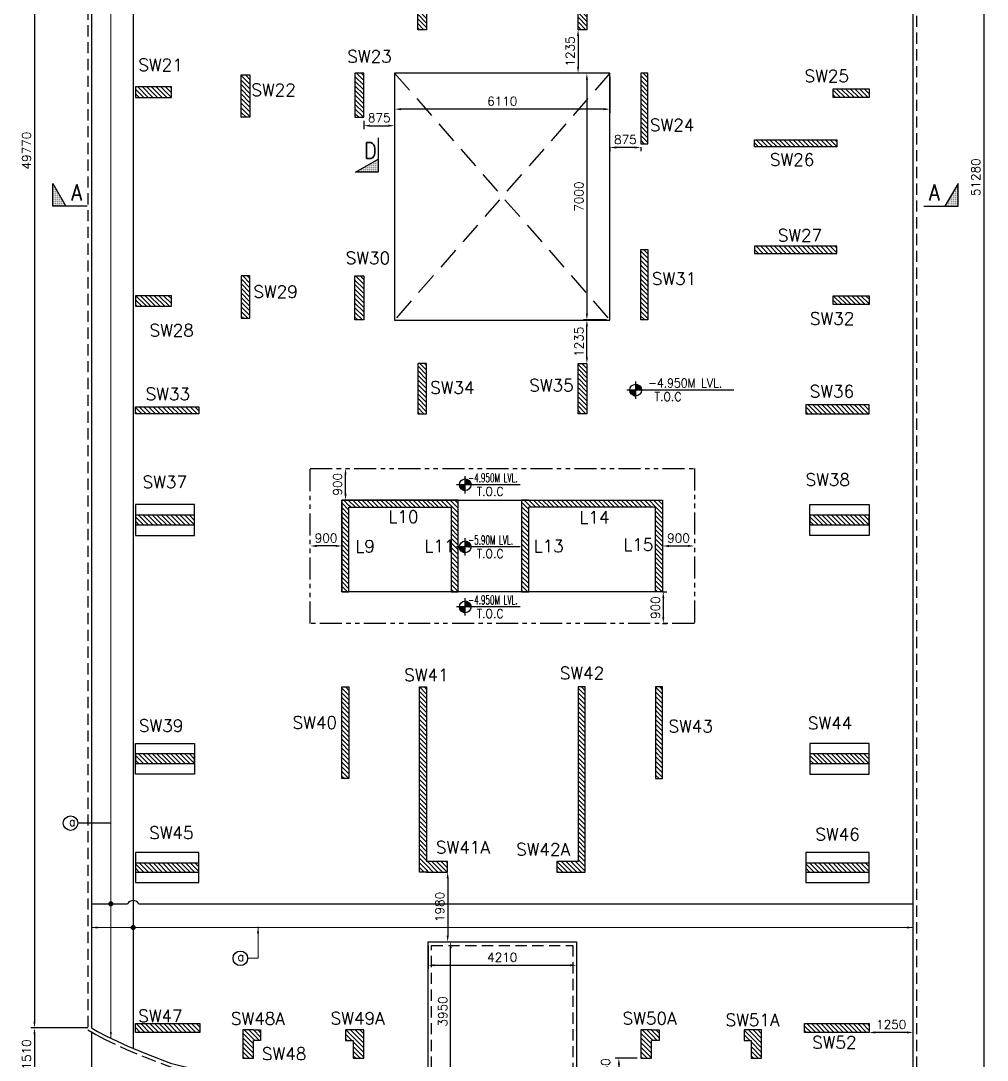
# Model space of a CAD drawing. Extents: x 493682 to 1244665, y -124941 to -2846.
# Drawn here: x 532497 to 559919, y -56315 to -26829 of the extents above; entities that cross this region are included whole.
import ezdxf
from ezdxf.lldxf.tags import DXFTag

# ---------------------------------------------------------------- set-up
doc = ezdxf.new("R2010")
doc.units = 0
doc.header["$MEASUREMENT"] = 0
doc.header["$PDMODE"] = 34
doc.header["$PDSIZE"] = 50
doc.linetypes.add('HIDDEN', pattern=[9.525, 6.35, -3.175])
doc.linetypes.add('PHANTOM4', pattern=[0.625, 0.3125, -0.0625, 0.0625, -0.0625, 0.0625, -0.0625])
for name, color, linetype in [('001 X DIR.', 130, 'Continuous'), ('001 Y.DIR', 92, 'Continuous'), ('003 5.875M', 123, 'Continuous'), ('02BEAM TEXT', 3, 'Continuous'), ('04 FOOTING', 2, 'Continuous'), ('04 NORMAL TEXT', 2, 'Continuous'), ('16 SECT-MKD', 1, 'Continuous'), ('16 SECT-NO', 1, 'Continuous'), ('18 COL. TEXT', 1, 'Continuous'), ('19 COLUMN', 1, 'Continuous'), ('21GRID CIRCLE', 5, 'Continuous'), ('22222', 63, 'Continuous'), ('25 hatch', 8, 'Continuous'), ('26 HT (PCC)', 8, 'Continuous'), ('RENF', 2, 'Continuous')]:
    doc.layers.add(name, color=color, linetype=linetype)
doc.styles.add('ROMAND', font='simplex.shx', dxfattribs={"width": 0.85})
doc.styles.add('ROMANS', font='simplex.shx')
tags = doc.linetypes.add('HIDDEN2', pattern=[0.1875, 0.125, -0.0625]).pattern_tags.tags
tags[6:7] = [DXFTag(74, 4), DXFTag(75, 0), DXFTag(340, '0'), DXFTag(46, 1.0), DXFTag(50, 0.0), DXFTag(44, 0.0), DXFTag(45, 0.0)]
tags[4:5] = [DXFTag(74, 4), DXFTag(75, 0), DXFTag(340, '0'), DXFTag(46, 1.0), DXFTag(50, 0.0), DXFTag(44, 0.0), DXFTag(45, 0.0)]
doc.dimstyles.new('SDU-II', dxfattribs={"dimscale": 100, "dimtxt": 2.5, "dimasz": 1.8, "dimexe": 1, "dimexo": 1, "dimgap": 1, "dimtad": 1, "dimdec": 0, "dimzin": 0, "dimdsep": 46, "dimtxsty": 'ROMANS', "dimcen": 0.09, "dimclrd": 5, "dimclre": 5, "dimclrt": 4, "dimadec": 0, "dimazin": 0, "dimtfac": 1, "dimtdec": 0, "dimtmove": 1, "dimatfit": 3, "dimfxl": 1, "dimtolj": 1, "dimtzin": 0, "dimlwd": 9, "dimlwe": 0, "dimarcsym": 1})
doc.dimstyles.get("Standard").update_dxf_attribs({"dimscale": 100, "dimtxt": 2.5, "dimasz": 1.8, "dimexe": 1, "dimexo": 1, "dimgap": 1, "dimtad": 1, "dimdec": 0, "dimzin": 0, "dimdsep": 46, "dimtxsty": 'ROMANS', "dimcen": 0, "dimclrd": 5, "dimclre": 5, "dimclrt": 4, "dimadec": 0, "dimazin": 0, "dimtfac": 1, "dimtdec": 4, "dimtofl": 0, "dimtmove": 2, "dimatfit": 3, "dimfxl": 1, "dimtolj": 1, "dimtzin": 0, "dimlwe": -1, "dimarcsym": 0})
pattern_1 = [(90, (614708.868, -64627.437), (-19.2, 4e-15), [0, -19.2])]
pattern_2 = [(90, (477791.69, -64627.437), (19.2, 4e-15), [0, -19.2])]
pattern_3 = [(180, (575174.688, 50175.928), (-5e-15, -19.2), [0, -19.2])]
pattern_4 = [(315, (-18882.915, -74416.34), (65.63609, 65.63609), [])]
pattern_5 = [(315, (-18932.915, -74416.34), (65.63609, 65.63609), [])]

# ---------------------------------------------------------------- blocks, each defined once
blk = doc.blocks.new('*D0')
at = {"color": 5, "linetype": 'Continuous', "transparency": 16777216}
for p, q in [((557920, -5627), (559919, -5627)), ((557920, -56907), (559919, -56907))]:
    blk.add_line(p, q, dxfattribs=at)
at = {"color": 5, "linetype": 'Continuous', "lineweight": -2, "transparency": 16777216}
blk.add_line((559819, -5807), (559819, -56727), dxfattribs=at)
at = {"color": 5, "transparency": 16777216}
for points in [[(559849, -5807), (559789, -5807), (559819, -5627)], [(559789, -56727), (559849, -56727), (559819, -56907)]]:
    blk.add_solid(points, dxfattribs=at)
at = {"layer": 'DEFPOINTS', "color": 0, "transparency": 16777216}
for p in [(557820, -5627), (557820, -56907), (559819, -56907)]:
    blk.add_point(p, dxfattribs=at)
at = {"color": 4, "transparency": 16777216, "insert": (559594, -31267), "char_height": 250, "attachment_point": 5, "rotation": 90, "style": 'ROMANS'}
blk.add_mtext('\\A1;51280', dxfattribs=at)
blk = doc.blocks.new('*D5')
at = {"color": 5, "linetype": 'Continuous', "transparency": 16777216}
for p, q in [((534400, -5627), (532786, -5627)), ((534400, -55397), (532786, -55397))]:
    blk.add_line(p, q, dxfattribs=at)
at = {"color": 5, "linetype": 'Continuous', "lineweight": -2, "transparency": 16777216}
blk.add_line((532886, -5807), (532886, -55217), dxfattribs=at)
at = {"color": 5, "transparency": 16777216}
for points in [[(532916, -5807), (532856, -5807), (532886, -5627)], [(532856, -55217), (532916, -55217), (532886, -55397)]]:
    blk.add_solid(points, dxfattribs=at)
at = {"layer": 'DEFPOINTS', "color": 0, "transparency": 16777216}
for p in [(534500, -5627), (532886, -55397), (534500, -55397)]:
    blk.add_point(p, dxfattribs=at)
at = {"color": 4, "transparency": 16777216, "insert": (532661, -30512), "char_height": 250, "attachment_point": 5, "rotation": 90, "style": 'ROMANS'}
blk.add_mtext('\\A1;49770', dxfattribs=at)
blk = doc.blocks.new('zw$DB44')
at = {"layer": '25 hatch', "linetype": 'Continuous', "ltscale": 5}
h = blk.add_hatch(dxfattribs=at)
h.set_pattern_fill('ANSI31', color=256, scale=29.235733, angle=270, style=0)
h.set_pattern_definition(pattern_4)
h.paths.add_polyline_path([(5060, -19705), (4810, -19705), (4810, -18280), (5060, -18280)])
h = blk.add_hatch(dxfattribs=at)
h.set_pattern_fill('ANSI31', color=256, scale=29.235733, angle=270, style=0)
h.set_pattern_definition(pattern_4)
h.paths.add_polyline_path([(9360, -18280), (9610, -18280), (9610, -19705), (9360, -19705)])
h = blk.add_hatch(dxfattribs=at)
h.set_pattern_fill('ANSI31', color=256, scale=29.235733, angle=270, style=0)
h.set_pattern_definition(pattern_5)
h.paths.add_polyline_path([(-200, -20990), (50, -20990), (50, -22190), (-200, -22190)])
h = blk.add_hatch(dxfattribs=at)
h.set_pattern_fill('ANSI31', color=256, scale=29.235733, angle=270, style=0)
h.set_pattern_definition([(315, (-18882.915, -74416.34), (65.63609, 65.63609), [])])
h.paths.add_polyline_path([(3030, -22190), (3280, -22190), (3280, -20940), (3030, -20940)])
h = blk.add_hatch(dxfattribs=at)
h.set_pattern_fill('ANSI31', color=256, scale=29.235733, angle=270, style=0)
h.set_pattern_definition(pattern_4)
h.paths.add_polyline_path([(11340, -20940), (11140, -20940), (11140, -22940), (11340, -22940)])
h = blk.add_hatch(dxfattribs=at)
h.set_pattern_fill('ANSI31', color=256, scale=29.235733, angle=270, style=0)
h.set_pattern_definition([(315, (-18882.915, -74316.34), (65.63609, 65.63609), [])])
h.paths.add_polyline_path([(-3200, -21630), (-2180, -21630), (-2180, -21330), (-3200, -21330)])
h = blk.add_hatch(dxfattribs=at)
h.set_pattern_fill('ANSI31', color=256, scale=29.235733, angle=270, style=0)
h.set_pattern_definition([(315, (-18882.915, -74366.34), (65.63609, 65.63609), [])])
h.paths.add_polyline_path([(17620, -21630), (16600, -21630), (16600, -21380), (17620, -21380)])
h = blk.add_hatch(dxfattribs=at)
h.set_pattern_fill('ANSI31', color=256, scale=29.235733, angle=270, style=0)
h.set_pattern_definition(pattern_4)
h.paths.add_polyline_path([(16700, -23030), (14370, -23030), (14370, -22830), (16700, -22830)])
h = blk.add_hatch(dxfattribs=at)
h.set_pattern_fill('ANSI31', color=256, scale=29.235733, angle=270, style=0)
h.set_pattern_definition(pattern_4)
h.paths.add_polyline_path([(11340, -27940), (11140, -27940), (11140, -25940), (11340, -25940)])
h = blk.add_hatch(dxfattribs=at)
h.set_pattern_fill('ANSI31', color=256, scale=29.235733, angle=270, style=0)
h.set_pattern_definition(pattern_4)
h.paths.add_polyline_path([(16700, -25850), (14370, -25850), (14370, -26050), (16700, -26050)])
h = blk.add_hatch(dxfattribs=at)
h.set_pattern_fill('ANSI31', color=256, scale=29.235733, angle=270, style=0)
h.set_pattern_definition(pattern_5)
h.paths.add_polyline_path([(-200, -27890), (50, -27890), (50, -26690), (-200, -26690)])
h = blk.add_hatch(dxfattribs=at)
h.set_pattern_fill('ANSI31', color=256, scale=29.235733, angle=270, style=0)
h.set_pattern_definition([(315, (-18882.915, -74416.34), (65.6361, 65.6361), [])])
h.paths.add_polyline_path([(3030, -26690), (3280, -26690), (3280, -27940), (3030, -27940)])
h = blk.add_hatch(dxfattribs=at)
h.set_pattern_fill('ANSI31', color=256, scale=29.235733, angle=270, style=0)
h.set_pattern_definition([(315, (-18882.915, -74516.34), (65.6361, 65.6361), [])])
h.paths.add_polyline_path([(-3200, -27550), (-2180, -27550), (-2180, -27250), (-3200, -27250)])
h = blk.add_hatch(dxfattribs=at)
h.set_pattern_fill('ANSI31', color=256, scale=29.235733, angle=270, style=0)
h.set_pattern_definition(pattern_4)
h.paths.add_polyline_path([(17620, -27500), (16600, -27500), (16600, -27250), (17620, -27250)])
h = blk.add_hatch(dxfattribs=at)
h.set_pattern_fill('ANSI31', color=256, scale=29.235733, angle=270, style=0)
h.set_pattern_definition(pattern_4)
h.paths.add_polyline_path([(5060, -29175), (4810, -29175), (4810, -30600), (5060, -30600)])
h = blk.add_hatch(dxfattribs=at)
h.set_pattern_fill('ANSI31', color=256, scale=29.235733, angle=270, style=0)
h.set_pattern_definition(pattern_4)
h.paths.add_polyline_path([(9360, -29175), (9610, -29175), (9610, -30600), (9360, -30600)])
h = blk.add_hatch(dxfattribs=at)
h.set_pattern_fill('ANSI31', color=256, scale=29.235733, angle=270, style=0)
h.set_pattern_definition(pattern_4)
h.paths.add_polyline_path([(17620, -30350), (15820, -30350), (15820, -30600), (17620, -30600)])
h = blk.add_hatch(dxfattribs=at)
h.set_pattern_fill('ANSI31', color=256, scale=29.235733, angle=270, style=0)
h.set_pattern_definition(pattern_4)
h.paths.add_polyline_path([(-3200, -30400), (-1400, -30400), (-1400, -30600), (-3200, -30600)])
h = blk.add_hatch(dxfattribs=at)
h.set_pattern_fill('ANSI31', color=256, scale=29.235733, angle=270, style=0)
h.set_pattern_definition(pattern_4)
h.paths.add_polyline_path([(2860, -33050), (2660, -33050), (2660, -35650), (2860, -35650)])
h = blk.add_hatch(dxfattribs=at)
h.set_pattern_fill('ANSI31', color=256, scale=29.235733, angle=270, style=0)
h.set_pattern_definition(pattern_4)
h.paths.add_polyline_path([(5760, -33050), (2860, -33050), (2860, -33250), (5760, -33250)])
h = blk.add_hatch(dxfattribs=at)
h.set_pattern_fill('ANSI31', color=256, scale=29.235733, angle=270, style=0)
h.set_pattern_definition(pattern_4)
h.paths.add_polyline_path([(5760, -35650), (5960, -35650), (5960, -33050), (5760, -33050)])
h = blk.add_hatch(dxfattribs=at)
h.set_pattern_fill('ANSI31', color=256, scale=29.235733, angle=270, style=0)
h.set_pattern_definition(pattern_4)
h.paths.add_polyline_path([(7760, -35650), (7960, -35650), (7960, -33050), (7760, -33050)])
h = blk.add_hatch(dxfattribs=at)
h.set_pattern_fill('ANSI31', color=256, scale=29.235733, angle=270, style=0)
h.set_pattern_definition(pattern_4)
h.paths.add_polyline_path([(7960, -33050), (11560, -33050), (11560, -33250), (7960, -33250)])
h = blk.add_hatch(dxfattribs=at)
h.set_pattern_fill('ANSI31', color=256, scale=29.235733, angle=270, style=0)
h.set_pattern_definition(pattern_4)
h.paths.add_polyline_path([(11560, -33050), (11760, -33050), (11760, -35650), (11560, -35650)])
h = blk.add_hatch(dxfattribs=at)
h.set_pattern_fill('ANSI31', color=256, scale=29.235733, angle=270, style=0)
h.set_pattern_definition([(315, (-18882.915, -99961.34), (65.63609, 65.63609), [])])
h.paths.add_polyline_path([(-1520, -33750), (-1520, -33475), (-3200, -33475), (-3200, -33750)])
h = blk.add_hatch(dxfattribs=at)
h.set_pattern_fill('ANSI31', color=256, scale=29.235733, angle=270, style=0)
h.set_pattern_definition([(315, (257.085, -99961.34), (65.63609, 65.63609), [])])
h.paths.add_polyline_path([(17620, -33750), (17620, -33475), (15940, -33475), (15940, -33750)])
h = blk.add_hatch(dxfattribs=at)
h.set_pattern_fill('ANSI31', color=256, scale=29.235733, angle=270, style=0)
h.set_pattern_definition(pattern_4)
h.paths.add_polyline_path([(2860, -40950), (2660, -40950), (2660, -38350), (2860, -38350)])
h = blk.add_hatch(dxfattribs=at)
h.set_pattern_fill('ANSI31', color=256, scale=29.235733, angle=270, style=0)
h.set_pattern_definition(pattern_4)
h.paths.add_polyline_path([(4860, -38350), (5060, -38350), (5060, -43600), (4860, -43600)])
h = blk.add_hatch(dxfattribs=at)
h.set_pattern_fill('ANSI31', color=256, scale=29.235733, angle=270, style=0)
h.set_pattern_definition(pattern_4)
h.paths.add_polyline_path([(9360, -43600), (9560, -43600), (9560, -38350), (9360, -38350)])
h = blk.add_hatch(dxfattribs=at)
h.set_pattern_fill('ANSI31', color=256, scale=29.235733, angle=270, style=0)
h.set_pattern_definition(pattern_4)
h.paths.add_polyline_path([(11560, -40950), (11760, -40950), (11760, -38350), (11560, -38350)])
h = blk.add_hatch(dxfattribs=at)
h.set_pattern_fill('ANSI31', color=256, scale=29.235733, angle=270, style=0)
h.set_pattern_definition([(315, (-18882.915, -106736.34), (65.63609, 65.63609), [])])
h.paths.add_polyline_path([(-1520, -40525), (-1520, -40250), (-3200, -40250), (-3200, -40525)])
h = blk.add_hatch(dxfattribs=at)
h.set_pattern_fill('ANSI31', color=256, scale=29.235733, angle=270, style=0)
h.set_pattern_definition([(315, (257.085, -106736.34), (65.63609, 65.63609), [])])
h.paths.add_polyline_path([(17620, -40525), (17620, -40250), (15940, -40250), (15940, -40525)])
h = blk.add_hatch(dxfattribs=at)
h.set_pattern_fill('ANSI31', color=256, scale=29.235733, angle=270, style=0)
h.set_pattern_definition(pattern_4)
h.paths.add_polyline_path([(5060, -43600), (5660, -43600), (5660, -43300), (5060, -43300)])
h = blk.add_hatch(dxfattribs=at)
h.set_pattern_fill('ANSI31', color=256, scale=29.235733, angle=270, style=0)
h.set_pattern_definition(pattern_4)
h.paths.add_polyline_path([(8760, -43600), (9360, -43600), (9360, -43300), (8760, -43300)])
h = blk.add_hatch(dxfattribs=at)
h.set_pattern_fill('ANSI31', color=256, scale=29.235733, angle=270, style=0)
h.set_pattern_definition([(315, (-18882.915, -112036.34), (65.63609, 65.63609), [])])
h.paths.add_polyline_path([(-3200, -43600), (-3200, -43350), (-1400, -43350), (-1400, -43600)])
h = blk.add_hatch(dxfattribs=at)
h.set_pattern_fill('ANSI31', color=256, scale=29.235733, angle=270, style=0)
h.set_pattern_definition([(315, (137.085, -112036.34), (65.63609, 65.63609), [])])
h.paths.add_polyline_path([(15820, -43600), (15820, -43350), (17620, -43350), (17620, -43600)])
h = blk.add_hatch(dxfattribs=at)
h.set_pattern_fill('ANSI31', color=256, scale=29.235733, angle=270, style=0)
h.set_pattern_definition(pattern_4)
h.paths.add_polyline_path([(-3200, -47899), (-1370, -47899), (-1370, -48150), (-3200, -48150)])
h = blk.add_hatch(dxfattribs=at)
h.set_pattern_fill('ANSI31', color=256, scale=29.235733, angle=270, style=0)
h.set_pattern_definition(pattern_4)
h.paths.add_polyline_path([(15790, -47899), (17620, -47899), (17620, -48150), (15790, -48150)])
h = blk.add_hatch(dxfattribs=at)
h.set_pattern_fill('ANSI31', color=256, scale=29.235733, angle=270, style=0)
h.set_pattern_definition(pattern_4)
h.paths.add_polyline_path([(-150, -48880), (150, -48880), (150, -48080), (-150, -48080)])
h = blk.add_hatch(dxfattribs=at)
h.set_pattern_fill('ANSI31', color=256, scale=29.235733, angle=270, style=0)
h.set_pattern_definition(pattern_4)
h.paths.add_polyline_path([(150, -48080), (350, -48080), (350, -48380), (150, -48380)])
h = blk.add_hatch(dxfattribs=at)
h.set_pattern_fill('ANSI31', color=256, scale=29.235733, angle=270, style=0)
h.set_pattern_definition(pattern_4)
h.paths.add_polyline_path([(2760, -48380), (2980, -48380), (2980, -48080), (2760, -48080)])
h = blk.add_hatch(dxfattribs=at)
h.set_pattern_fill('ANSI31', color=256, scale=29.235733, angle=270, style=0)
h.set_pattern_definition(pattern_4)
h.paths.add_polyline_path([(2980, -48880), (3280, -48880), (3280, -48080), (2980, -48080)])
h = blk.add_hatch(dxfattribs=at)
h.set_pattern_fill('ANSI31', color=256, scale=29.235733, angle=270, style=0)
h.set_pattern_definition(pattern_4)
h.paths.add_polyline_path([(11140, -48880), (11440, -48880), (11440, -48080), (11140, -48080)])
h = blk.add_hatch(dxfattribs=at)
h.set_pattern_fill('ANSI31', color=256, scale=29.235733, angle=270, style=0)
h.set_pattern_definition(pattern_4)
h.paths.add_polyline_path([(11440, -48080), (11660, -48080), (11660, -48380), (11440, -48380)])
h = blk.add_hatch(dxfattribs=at)
h.set_pattern_fill('ANSI31', color=256, scale=29.235733, angle=270, style=0)
h.set_pattern_definition(pattern_4)
h.paths.add_polyline_path([(14270, -48080), (14070, -48080), (14070, -48380), (14270, -48380)])
h = blk.add_hatch(dxfattribs=at)
h.set_pattern_fill('ANSI31', color=256, scale=29.235733, angle=270, style=0)
h.set_pattern_definition(pattern_4)
h.paths.add_polyline_path([(14270, -48880), (14570, -48880), (14570, -48080), (14270, -48080)])
at = {"layer": '19 COLUMN'}
for points in [[(5060, -19705), (4810, -19705), (4810, -18280), (5060, -18280)], [(9360, -18280), (9610, -18280), (9610, -19705), (9360, -19705)], [(-200, -20990), (50, -20990), (50, -22190), (-200, -22190)], [(3030, -22190), (3280, -22190), (3280, -20940), (3030, -20940)], [(11340, -20940), (11140, -20940), (11140, -22940), (11340, -22940)], [(-3200, -21630), (-2180, -21630), (-2180, -21330), (-3200, -21330)], [(17620, -21630), (16600, -21630), (16600, -21380), (17620, -21380)], [(16700, -23030), (14370, -23030), (14370, -22830), (16700, -22830)], [(11340, -27940), (11140, -27940), (11140, -25940), (11340, -25940)], [(16700, -25850), (14370, -25850), (14370, -26050), (16700, -26050)], [(-200, -27890), (50, -27890), (50, -26690), (-200, -26690)], [(3030, -26690), (3280, -26690), (3280, -27940), (3030, -27940)], [(-3200, -27550), (-2180, -27550), (-2180, -27250), (-3200, -27250)], [(17620, -27500), (16600, -27500), (16600, -27250), (17620, -27250)], [(5060, -29175), (4810, -29175), (4810, -30600), (5060, -30600)], [(9360, -29175), (9610, -29175), (9610, -30600), (9360, -30600)], [(17620, -30350), (15820, -30350), (15820, -30600), (17620, -30600)], [(-3200, -30400), (-1400, -30400), (-1400, -30600), (-3200, -30600)], [(-1520, -33175), (-3200, -33175), (-3200, -34050), (-1520, -34050)], [(15940, -33175), (17620, -33175), (17620, -34050), (15940, -34050)], [(-1520, -33750), (-1520, -33475), (-3200, -33475), (-3200, -33750)], [(17620, -33750), (17620, -33475), (15940, -33475), (15940, -33750)], [(2860, -40950), (2660, -40950), (2660, -38350), (2860, -38350)], [(11560, -40950), (11760, -40950), (11760, -38350), (11560, -38350)], [(-3200, -39950), (-1520, -39950), (-1520, -40825), (-3200, -40825)], [(17620, -39950), (15940, -39950), (15940, -40825), (17620, -40825)], [(-1520, -40525), (-1520, -40250), (-3200, -40250), (-3200, -40525)], [(17620, -40525), (17620, -40250), (15940, -40250), (15940, -40525)], [(-3200, -43900), (-1400, -43900), (-1400, -43050), (-3200, -43050)], [(15820, -43900), (17620, -43900), (17620, -43050), (15820, -43050)], [(-1400, -43600), (-1400, -43350), (-3200, -43350), (-3200, -43600)], [(17620, -43600), (17620, -43350), (15820, -43350), (15820, -43600)], [(-3200, -47899), (-1370, -47899), (-1370, -48150), (-3200, -48150)], [(15790, -47899), (17620, -47899), (17620, -48150), (15790, -48150)]]:
    blk.add_lwpolyline(points, close=True, dxfattribs=at)
for points in [[(2860, -33050), (2860, -33050), (2660, -33050), (2660, -35650), (2860, -35650), (2860, -33250)], [(5760, -33050), (2860, -33050), (2860, -33050)], [(2860, -33250), (5760, -33250)], [(5760, -33250), (5760, -35650), (5960, -35650), (5960, -33050), (5760, -33050)], [(7960, -33050), (7760, -33050), (7760, -35650), (7960, -35650), (7960, -33250)], [(7960, -33050), (11560, -33050)], [(11560, -33250), (7960, -33250)], [(11560, -33050), (11760, -33050), (11760, -35650), (11560, -35650), (11560, -33250)], [(5060, -43600), (4860, -43600), (4860, -38350), (5060, -38350), (5060, -43300)], [(9360, -43600), (9560, -43600), (9560, -38350), (9360, -38350), (9360, -43300)], [(5060, -43600), (5660, -43600), (5660, -43300), (5060, -43300)], [(9360, -43300), (8760, -43300), (8760, -43600), (9360, -43600)], [(150, -48080), (-150, -48080), (-150, -48880), (150, -48880), (150, -48380)], [(150, -48080), (350, -48080), (350, -48380), (150, -48380)], [(2980, -48080), (2760, -48080), (2760, -48380), (2980, -48380)], [(2980, -48380), (2980, -48880), (3280, -48880), (3280, -48080), (2980, -48080)], [(11440, -48080), (11140, -48080), (11140, -48880), (11440, -48880), (11440, -48380)], [(11440, -48080), (11660, -48080), (11660, -48380), (11440, -48380)], [(14270, -48080), (14070, -48080), (14070, -48380), (14270, -48380)], [(14270, -48380), (14270, -48880), (14570, -48880), (14570, -48080), (14270, -48080)]]:
    blk.add_lwpolyline(points, dxfattribs=at)
blk = doc.blocks.new('*D17')
at = {"color": 5, "linetype": 'Continuous', "transparency": 16777216}
for p, q in [((541709, -39527), (541811, -39527)), ((541709, -40427), (541811, -40427))]:
    blk.add_line(p, q, dxfattribs=at)
at = {"color": 5, "linetype": 'Continuous', "lineweight": -2, "transparency": 16777216}
blk.add_line((541711, -40247), (541711, -39707), dxfattribs=at)
at = {"color": 5, "transparency": 16777216}
for points in [[(541741, -39707), (541681, -39707), (541711, -39527)], [(541681, -40247), (541741, -40247), (541711, -40427)]]:
    blk.add_solid(points, dxfattribs=at)
at = {"layer": 'DEFPOINTS', "color": 0, "transparency": 16777216}
for p in [(541609, -39527), (541711, -39527), (541609, -40427)]:
    blk.add_point(p, dxfattribs=at)
at = {"color": 4, "transparency": 16777216, "insert": (541486, -39977), "char_height": 250, "attachment_point": 5, "rotation": 90, "style": 'ROMANS'}
blk.add_mtext('\\A1;900', dxfattribs=at)
blk = doc.blocks.new('*D18')
at = {"color": 5, "linetype": 'Continuous', "transparency": 16777216}
for p, q in [((540709, -41827), (540709, -41827)), ((541609, -41827), (541609, -41827))]:
    blk.add_line(p, q, dxfattribs=at)
at = {"color": 5, "linetype": 'Continuous', "lineweight": -2, "transparency": 16777216}
blk.add_line((541429, -41727), (540889, -41727), dxfattribs=at)
at = {"color": 5, "transparency": 16777216}
for points in [[(540889, -41697), (540889, -41757), (540709, -41727)], [(541429, -41757), (541429, -41697), (541609, -41727)]]:
    blk.add_solid(points, dxfattribs=at)
at = {"layer": 'DEFPOINTS', "color": 0, "transparency": 16777216}
for p in [(540709, -41727), (540709, -41727), (541609, -41727)]:
    blk.add_point(p, dxfattribs=at)
at = {"color": 4, "transparency": 16777216, "insert": (541159, -41502), "char_height": 250, "attachment_point": 5, "style": 'ROMANS'}
blk.add_mtext('\\A1;900', dxfattribs=at)
blk = doc.blocks.new('*D19')
at = {"color": 5, "linetype": 'Continuous', "transparency": 16777216}
for p, q in [((550709, -41627), (550709, -41627)), ((551609, -41627), (551609, -41627))]:
    blk.add_line(p, q, dxfattribs=at)
at = {"color": 5, "linetype": 'Continuous', "lineweight": -2, "transparency": 16777216}
blk.add_line((550889, -41727), (551429, -41727), dxfattribs=at)
at = {"color": 5, "transparency": 16777216}
for points in [[(550889, -41697), (550889, -41757), (550709, -41727)], [(551429, -41757), (551429, -41697), (551609, -41727)]]:
    blk.add_solid(points, dxfattribs=at)
at = {"layer": 'DEFPOINTS', "color": 0, "transparency": 16777216}
for p in [(550709, -41727), (551609, -41727), (551609, -41727)]:
    blk.add_point(p, dxfattribs=at)
at = {"color": 4, "transparency": 16777216, "insert": (551159, -41502), "char_height": 250, "attachment_point": 5, "rotation": 0.0008, "style": 'ROMANS'}
blk.add_mtext('\\A1;900', dxfattribs=at)
blk = doc.blocks.new('*D20')
at = {"color": 5, "linetype": 'Continuous', "transparency": 16777216}
for p, q in [((550709, -43027), (550829, -43027)), ((550709, -43927), (550829, -43927))]:
    blk.add_line(p, q, dxfattribs=at)
at = {"color": 5, "linetype": 'Continuous', "lineweight": -2, "transparency": 16777216}
blk.add_line((550729, -43207), (550729, -43747), dxfattribs=at)
at = {"color": 5, "transparency": 16777216}
for points in [[(550759, -43207), (550699, -43207), (550729, -43027)], [(550699, -43747), (550759, -43747), (550729, -43927)]]:
    blk.add_solid(points, dxfattribs=at)
at = {"layer": 'DEFPOINTS', "color": 0, "transparency": 16777216}
for p in [(550609, -43027), (550609, -43927), (550729, -43927)]:
    blk.add_point(p, dxfattribs=at)
at = {"color": 4, "transparency": 16777216, "insert": (550504, -43477), "char_height": 250, "attachment_point": 5, "rotation": 90, "style": 'ROMANS'}
blk.add_mtext('\\A1;900', dxfattribs=at)
blk = doc.blocks.new('*D281')
at = {"color": 5, "transparency": 16777216}
for p, q in [((543105, -28417), (543105, -29436)), ((549214, -28417), (549214, -29436))]:
    blk.add_line(p, q, dxfattribs=at)
at = {"color": 5, "lineweight": -2, "transparency": 16777216}
blk.add_line((549034, -29336), (543285, -29336), dxfattribs=at)
at = {"color": 5, "transparency": 16777216}
for points in [[(543285, -29306), (543285, -29366), (543105, -29336)], [(549034, -29366), (549034, -29306), (549214, -29336)]]:
    blk.add_solid(points, dxfattribs=at)
at = {"layer": 'DEFPOINTS', "color": 0, "transparency": 16777216}
for p in [(543105, -28317), (549214, -28317), (543105, -29336)]:
    blk.add_point(p, dxfattribs=at)
at = {"color": 4, "transparency": 16777216, "insert": (546159, -29111), "char_height": 250, "attachment_point": 5, "style": 'ROMANS'}
blk.add_mtext('\\A1;6110', dxfattribs=at)
blk = doc.blocks.new('*D282')
at = {"color": 5, "transparency": 16777216}
for p, q in [((549114, -28317), (548460, -28317)), ((549114, -35317), (548460, -35317))]:
    blk.add_line(p, q, dxfattribs=at)
at = {"color": 5, "lineweight": -2, "transparency": 16777216}
blk.add_line((548560, -28497), (548560, -35137), dxfattribs=at)
at = {"color": 5, "transparency": 16777216}
for points in [[(548590, -28497), (548530, -28497), (548560, -28317)], [(548530, -35137), (548590, -35137), (548560, -35317)]]:
    blk.add_solid(points, dxfattribs=at)
at = {"layer": 'DEFPOINTS', "color": 0, "transparency": 16777216}
for p in [(549214, -28317), (548560, -35317), (549214, -35317)]:
    blk.add_point(p, dxfattribs=at)
at = {"color": 4, "transparency": 16777216, "insert": (548335, -31817), "char_height": 250, "attachment_point": 5, "rotation": 90, "style": 'ROMANS'}
blk.add_mtext('\\A1;7000', dxfattribs=at)
blk = doc.blocks.new('*D283')
at = {"color": 5, "transparency": 16777216}
for p, q in [((549214, -30417), (549214, -30523)), ((550089, -30417), (550089, -30523))]:
    blk.add_line(p, q, dxfattribs=at)
at = {"color": 5, "lineweight": -2, "transparency": 16777216}
blk.add_line((549909, -30423), (549394, -30423), dxfattribs=at)
at = {"color": 5, "transparency": 16777216}
for points in [[(549394, -30393), (549394, -30453), (549214, -30423)], [(549909, -30453), (549909, -30393), (550089, -30423)]]:
    blk.add_solid(points, dxfattribs=at)
at = {"layer": 'DEFPOINTS', "color": 0, "transparency": 16777216}
for p in [(549214, -30317), (550089, -30317), (549214, -30423)]:
    blk.add_point(p, dxfattribs=at)
at = {"color": 4, "transparency": 16777216, "insert": (549652, -30198), "char_height": 250, "attachment_point": 5, "style": 'ROMANS'}
blk.add_mtext('\\A1;875', dxfattribs=at)
blk = doc.blocks.new('*D284')
at = {"color": 5, "transparency": 16777216}
for p, q in [((542229, -29667), (542229, -29905)), ((543104, -29667), (543104, -29905))]:
    blk.add_line(p, q, dxfattribs=at)
at = {"color": 5, "lineweight": -2, "transparency": 16777216}
blk.add_line((542409, -29805), (542924, -29805), dxfattribs=at)
at = {"color": 5, "transparency": 16777216}
for points in [[(542409, -29775), (542409, -29835), (542229, -29805)], [(542924, -29835), (542924, -29775), (543104, -29805)]]:
    blk.add_solid(points, dxfattribs=at)
at = {"layer": 'DEFPOINTS', "color": 0, "transparency": 16777216}
for p in [(542229, -29567), (543104, -29567), (543104, -29805)]:
    blk.add_point(p, dxfattribs=at)
at = {"color": 4, "transparency": 16777216, "insert": (542667, -29580), "char_height": 250, "attachment_point": 5, "style": 'ROMANS'}
blk.add_mtext('\\A1;875', dxfattribs=at)
blk = doc.blocks.new('*D314')
at = {"color": 5, "transparency": 16777216}
for p, q in [((544154, -52957), (544794, -52957)), ((544154, -56907), (544794, -56907))]:
    blk.add_line(p, q, dxfattribs=at)
at = {"color": 5, "lineweight": -2, "transparency": 16777216}
blk.add_line((544694, -56727), (544694, -53137), dxfattribs=at)
at = {"color": 5, "transparency": 16777216}
for points in [[(544724, -53137), (544664, -53137), (544694, -52957)], [(544664, -56727), (544724, -56727), (544694, -56907)]]:
    blk.add_solid(points, dxfattribs=at)
at = {"layer": 'DEFPOINTS', "color": 0, "transparency": 16777216}
for p in [(544054, -52957), (544694, -52957), (544054, -56907)]:
    blk.add_point(p, dxfattribs=at)
at = {"color": 4, "transparency": 16777216, "insert": (544469, -54932), "char_height": 250, "attachment_point": 5, "rotation": 90, "style": 'ROMANS'}
blk.add_mtext('\\A1;3950', dxfattribs=at)
blk = doc.blocks.new('*D315')
at = {"color": 5, "transparency": 16777216}
for p, q in [((544054, -53057), (544054, -53721)), ((548264, -53057), (548264, -53721))]:
    blk.add_line(p, q, dxfattribs=at)
at = {"color": 5, "lineweight": -2, "transparency": 16777216}
blk.add_line((544234, -53621), (548084, -53621), dxfattribs=at)
at = {"color": 5, "transparency": 16777216}
for points in [[(544234, -53591), (544234, -53651), (544054, -53621)], [(548084, -53651), (548084, -53591), (548264, -53621)]]:
    blk.add_solid(points, dxfattribs=at)
at = {"layer": 'DEFPOINTS', "color": 0, "transparency": 16777216}
for p in [(544054, -52957), (548264, -52957), (548264, -53621)]:
    blk.add_point(p, dxfattribs=at)
at = {"color": 4, "transparency": 16777216, "insert": (546159, -53396), "char_height": 250, "attachment_point": 5, "style": 'ROMANS'}
blk.add_mtext('\\A1;4210', dxfattribs=at)
blk = doc.blocks.new('*D318')
at = {"color": 5, "transparency": 16777216}
for p, q in [((534400, -55397), (532786, -55397)), ((539800, -56907), (532786, -56907))]:
    blk.add_line(p, q, dxfattribs=at)
at = {"color": 5, "lineweight": -2, "transparency": 16777216}
blk.add_line((532886, -55577), (532886, -56727), dxfattribs=at)
at = {"color": 5, "transparency": 16777216}
for points in [[(532916, -55577), (532856, -55577), (532886, -55397)], [(532856, -56727), (532916, -56727), (532886, -56907)]]:
    blk.add_solid(points, dxfattribs=at)
at = {"layer": 'DEFPOINTS', "color": 0, "transparency": 16777216}
for p in [(534500, -55397), (532886, -56907), (539900, -56907)]:
    blk.add_point(p, dxfattribs=at)
at = {"color": 4, "transparency": 16777216, "insert": (532661, -56152), "char_height": 250, "attachment_point": 5, "rotation": 90, "style": 'ROMANS'}
blk.add_mtext('\\A1;1510', dxfattribs=at)
blk = doc.blocks.new('*D319')
at = {"color": 5, "transparency": 16777216}
for p, q in [((534500, -55497), (534500, -57643)), ((539900, -57007), (539900, -57643))]:
    blk.add_line(p, q, dxfattribs=at)
at = {"color": 5, "lineweight": -2, "transparency": 16777216}
blk.add_line((534680, -57543), (539720, -57543), dxfattribs=at)
at = {"color": 5, "transparency": 16777216}
for points in [[(534680, -57513), (534680, -57573), (534500, -57543)], [(539720, -57573), (539720, -57513), (539900, -57543)]]:
    blk.add_solid(points, dxfattribs=at)
at = {"layer": 'DEFPOINTS', "color": 0, "transparency": 16777216}
for p in [(534500, -55397), (539900, -56907), (539900, -57543)]:
    blk.add_point(p, dxfattribs=at)
at = {"color": 4, "transparency": 16777216, "insert": (537200, -57318), "char_height": 250, "attachment_point": 5, "style": 'ROMANS'}
blk.add_mtext('\\A1;5400', dxfattribs=at)
blk = doc.blocks.new('*D342')
at = {"color": 5, "transparency": 16777216}
for p, q in [((544510, -50977), (544510, -50977)), ((544510, -52957), (544510, -52957))]:
    blk.add_line(p, q, dxfattribs=at)
at = {"color": 5, "lineweight": -2, "transparency": 16777216}
blk.add_line((544610, -51157), (544610, -52777), dxfattribs=at)
at = {"color": 5, "transparency": 16777216}
for points in [[(544640, -51157), (544580, -51157), (544610, -50977)], [(544580, -52777), (544640, -52777), (544610, -52957)]]:
    blk.add_solid(points, dxfattribs=at)
at = {"layer": 'DEFPOINTS', "color": 0, "transparency": 16777216}
for p in [(544610, -50977), (544610, -52957), (544610, -52957)]:
    blk.add_point(p, dxfattribs=at)
at = {"color": 4, "transparency": 16777216, "insert": (544385, -51967), "char_height": 250, "attachment_point": 5, "rotation": 90, "style": 'ROMANS'}
blk.add_mtext('\\A1;1980', dxfattribs=at)
blk = doc.blocks.new('*D343')
at = {"color": 5, "transparency": 16777216}
for p, q in [((548460, -35317), (548460, -35317)), ((548460, -36552), (548460, -36552))]:
    blk.add_line(p, q, dxfattribs=at)
at = {"color": 5, "lineweight": -2, "transparency": 16777216}
blk.add_line((548560, -36372), (548560, -35497), dxfattribs=at)
at = {"color": 5, "transparency": 16777216}
for points in [[(548590, -35497), (548530, -35497), (548560, -35317)], [(548530, -36372), (548590, -36372), (548560, -36552)]]:
    blk.add_solid(points, dxfattribs=at)
at = {"layer": 'DEFPOINTS', "color": 0, "transparency": 16777216}
for p in [(548560, -35317), (548560, -35317), (548560, -36552)]:
    blk.add_point(p, dxfattribs=at)
at = {"color": 4, "transparency": 16777216, "insert": (548335, -35935), "char_height": 250, "attachment_point": 5, "rotation": 90, "style": 'ROMANS'}
blk.add_mtext('\\A1;1235', dxfattribs=at)
blk = doc.blocks.new('*D344')
at = {"color": 5, "transparency": 16777216}
for p, q in [((548210, -27082), (548210, -27082)), ((548210, -28317), (548210, -28317))]:
    blk.add_line(p, q, dxfattribs=at)
at = {"color": 5, "lineweight": -2, "transparency": 16777216}
blk.add_line((548310, -27262), (548310, -28137), dxfattribs=at)
at = {"color": 5, "transparency": 16777216}
for points in [[(548340, -27262), (548280, -27262), (548310, -27082)], [(548280, -28137), (548340, -28137), (548310, -28317)]]:
    blk.add_solid(points, dxfattribs=at)
at = {"layer": 'DEFPOINTS', "color": 0, "transparency": 16777216}
for p in [(548310, -27082), (548310, -28317), (548310, -28317)]:
    blk.add_point(p, dxfattribs=at)
at = {"color": 4, "transparency": 16777216, "insert": (548085, -27700), "char_height": 250, "attachment_point": 5, "rotation": 90, "style": 'ROMANS'}
blk.add_mtext('\\A1;1235', dxfattribs=at)
blk = doc.blocks.new('*D349')
at = {"color": 5, "transparency": 16777216}
for p, q in [((556569, -55427), (556569, -55427)), ((557820, -55427), (557820, -55427))]:
    blk.add_line(p, q, dxfattribs=at)
at = {"color": 5, "lineweight": -2, "transparency": 16777216}
blk.add_line((557640, -55527), (556749, -55527), dxfattribs=at)
at = {"color": 5, "transparency": 16777216}
for points in [[(556749, -55497), (556749, -55557), (556569, -55527)], [(557640, -55557), (557640, -55497), (557820, -55527)]]:
    blk.add_solid(points, dxfattribs=at)
at = {"layer": 'DEFPOINTS', "color": 0, "transparency": 16777216}
for p in [(556569, -55527), (556569, -55527), (557820, -55527)]:
    blk.add_point(p, dxfattribs=at)
at = {"color": 4, "transparency": 16777216, "insert": (557195, -55302), "char_height": 250, "attachment_point": 5, "style": 'ROMANS'}
blk.add_mtext('\\A1;1250', dxfattribs=at)
blk = doc.blocks.new('*D350')
at = {"color": 5, "transparency": 16777216}
for p, q in [((549989, -56257), (549367, -56257)), ((549989, -56907), (549367, -56907))]:
    blk.add_line(p, q, dxfattribs=at)
at = {"color": 5, "lineweight": -2, "transparency": 16777216}
blk.add_line((549467, -56437), (549467, -56727), dxfattribs=at)
at = {"color": 5, "transparency": 16777216}
for points in [[(549497, -56437), (549437, -56437), (549467, -56257)], [(549437, -56727), (549497, -56727), (549467, -56907)]]:
    blk.add_solid(points, dxfattribs=at)
at = {"layer": 'DEFPOINTS', "color": 0, "transparency": 16777216}
for p in [(550089, -56257), (549467, -56907), (550089, -56907)]:
    blk.add_point(p, dxfattribs=at)
at = {"color": 4, "transparency": 16777216, "insert": (549092, -56582), "char_height": 250, "attachment_point": 5, "rotation": 90, "style": 'ROMANS'}
blk.add_mtext('\\A1;650', dxfattribs=at)

msp = doc.modelspace()

# ---------------------------------------------------------------- hatches: boundary and pattern name
h = msp.add_hatch()
h.set_pattern_fill('ANSI31', color=5, scale=8.105755, style=0)
h.set_pattern_definition([(45, (539679.9652, -45234.0721), (-0.71645428, 0.71645427), [])])
h.paths.add_polyline_path([(549779.1, -37304.8, 0.4142136), (549944.3, -37470.1), (549944.3, -37304.8)])
h.paths.add_polyline_path([(549944.3, -37304.8), (550109.6, -37304.8, 0.4142136), (549944.3, -37139.6)])
h = msp.add_hatch()
h.set_pattern_fill('ANSI31', color=5, scale=8.105755, style=0)
h.set_pattern_definition([(45, (534842.7065, -47919.0461), (-0.71645428, 0.71645427), [])])
h.paths.add_polyline_path([(544941.8, -39989.8, 0.4142136), (545107, -40155.1), (545107, -39989.8)])
h.paths.add_polyline_path([(545107, -39989.8), (545272.3, -39989.8, 0.4142136), (545107, -39824.6)])
h = msp.add_hatch()
h.set_pattern_fill('ANSI31', color=5, scale=8.105755, style=0)
h.set_pattern_definition([(45, (534842.7065, -49684.0461), (-0.71645428, 0.71645427), [])])
h.paths.add_polyline_path([(544941.8, -41754.8, 0.4142136), (545107, -41920.1), (545107, -41754.8)])
h.paths.add_polyline_path([(545107, -41754.8), (545272.3, -41754.8, 0.4142136), (545107, -41589.6)])
h = msp.add_hatch()
h.set_pattern_fill('ANSI31', color=5, scale=8.105755, style=0)
h.set_pattern_definition([(45, (534842.7065, -51384.5461), (-0.71645428, 0.71645427), [])])
h.paths.add_polyline_path([(544941.8, -43455.3, 0.4142136), (545107, -43620.6), (545107, -43455.3)])
h.paths.add_polyline_path([(545107, -43455.3), (545272.3, -43455.3, 0.4142136), (545107, -43290.1)])
at = {"layer": '16 SECT-MKD'}
h = msp.add_hatch(dxfattribs=at)
h.set_pattern_fill('SQDOTS', color=1, scale=19.2, angle=180, style=0)
h.set_pattern_definition(pattern_3)
h.paths.add_polyline_path([(542636.6, -31122.9), (542636.6, -30753), (541996, -31122.9)])
h = msp.add_hatch(dxfattribs=at)
h.set_pattern_fill('SQDOTS', color=1, scale=19.2, angle=180, style=0)
h.set_pattern_definition(pattern_3)
h.paths.add_polyline_path([(542636.6, -31122.9), (542636.6, -30753), (541996, -31122.9)])
h = msp.add_hatch(dxfattribs=at)
h.set_pattern_fill('SQDOTS', color=1, scale=19.2, angle=90, style=0)
h.set_pattern_definition(pattern_1)
h.paths.add_polyline_path([(533410.1, -32089.3), (533779.9, -32089.3), (533410.1, -31448.8)])
h = msp.add_hatch(dxfattribs=at)
h.set_pattern_fill('SQDOTS', color=1, scale=19.2, angle=90, style=0)
h.set_pattern_definition(pattern_1)
h.paths.add_polyline_path([(533410.1, -32089.3), (533779.9, -32089.3), (533410.1, -31448.8)])
h = msp.add_hatch(dxfattribs=at)
h.set_pattern_fill('SQDOTS', color=1, scale=19.2, angle=90, style=0)
h.set_pattern_definition(pattern_2)
h.paths.add_polyline_path([(559090.5, -32089.3), (558720.7, -32089.3), (559090.5, -31448.8)])
h = msp.add_hatch(dxfattribs=at)
h.set_pattern_fill('SQDOTS', color=1, scale=19.2, angle=90, style=0)
h.set_pattern_definition(pattern_2)
h.paths.add_polyline_path([(559090.5, -32089.3), (558720.7, -32089.3), (559090.5, -31448.8)])

# ---------------------------------------------------------------- linework, layer by layer
at = {"color": 5}
for p, q in [((549944.3, -37551.2, -41231073480.3), (549944.3, -37058.5, -41231073480.3)), ((552726.2, -37304.8, -41231154314.3), (549698, -37304.8, -41231073480.3)), ((545107, -40236.1, 26076.1), (545107, -39743.5, 26076.1)), ((546668, -39989.8, -42485.1), (544860.7, -39989.8, 26076.1)), ((545107, -42001.1, 26076.1), (545107, -41508.5, 26076.1)), ((546668, -41754.8, -42485.1), (544860.7, -41754.8, 26076.1)), ((545107, -43701.6, 26076.1), (545107, -43209, 26076.1)), ((546668, -43455.3, -42485.1), (544860.7, -43455.3, 26076.1))]:
    msp.add_line(p, q, dxfattribs=at)
at = {"color": 251, "linetype": 'Continuous'}
msp.add_lwpolyline([(534889.1, -55610.7), (534889.1, -55610.7)], dxfattribs=at)
at = {"color": 5}
for centre in [(549944.3, -37304.8, -41231073480.3), (545107, -39989.8, 26076.1), (545107, -41754.8, 26076.1), (545107, -43455.3, 26076.1)]:
    msp.add_circle(centre, 165.3, dxfattribs=at)
at = {"layer": '001 X DIR.', "color": 130, "linetype": 'Continuous', "ltscale": 2000}
for p, q in [((534499.5, -51879, 0), (535526.8, -51879, 0)), ((535850.6, -51879, 0), (557819.7, -51879, 0))]:
    msp.add_line(p, q, dxfattribs=at)
msp.add_arc((535688.7, -51977.1, 0), 189.3, 31.21705, 148.78295, dxfattribs=at)
at = {"layer": '001 Y.DIR'}
msp.add_line((535686.3, -5626.9, -46178892832), (535686.3, -55982.4, -46178892832), dxfattribs=at)
at = {"layer": '003 5.875M', "color": 150, "linetype": 'Continuous'}
msp.add_lwpolyline([(541609.4, -40426.9), (550709.4, -40426.9), (550709.4, -43026.9), (541609.4, -43026.9)], close=True, dxfattribs=at)
at = {"layer": '04 FOOTING', "linetype": 'Continuous', "ltscale": 1500}
for points in [[(534499.5, -55397.2), (534675.5, -55496.7), (534932.5, -55633.8), (535533.2, -55918.5), (536060.2, -56138.4), (536745.7, -56397.3), (537512.6, -56587.4), (538363, -56739.4), (538957.6, -56818.5), (539486, -56872.5), (539899.9, -56906.9), (544054.5, -56906.9), (544054.1, -52956.9), (548264.3, -52956.9), (548264.3, -56906.9), (557819.7, -56906.9), (557819.7, -5626.9), (549219.3, -5626.9), (549219.3, -10676.9), (543099.5, -10676.9), (543099.5, -5626.9), (534499.5, -5626.9)], [(543104.4, -35317.1), (549214.2, -35317.1), (549214.3, -28317.1), (543104.5, -28317.1)]]:
    msp.add_lwpolyline(points, close=True, dxfattribs=at)
at = {"layer": '16 SECT-MKD', "color": 1}
for points, elevation in [([(542636.6, -30152.9), (542636.6, -31122.9), (541996, -31122.9), (542636.6, -30753)], 0), ([(542636.6, -30363.6), (542636.6, -31122.9), (541996, -31122.9), (542636.6, -30753)], 280511.7), ([(534169.3, -32089.3), (533410.1, -32089.3), (533410.1, -31448.8), (533779.9, -32089.3)], 280511.7), ([(534380, -32089.3), (533410.1, -32089.3), (533410.1, -31448.8), (533779.9, -32089.3)], 0), ([(558120.5, -32089.3), (559090.5, -32089.3), (559090.5, -31448.8), (558720.7, -32089.3)], 0), ([(558331.3, -32089.3), (559090.5, -32089.3), (559090.5, -31448.8), (558720.7, -32089.3)], 280511.7)]:
    msp.add_lwpolyline(points, dxfattribs=dict(at, elevation=elevation))
at = {"layer": '21GRID CIRCLE', "color": 5}
msp.add_line((535052.2, -49590.3, 0), (534115.6, -49590.3, 0), dxfattribs=at)
for centre in [(533909.2, -49590.3, 0), (538727.5, -53424.2, -6025113767.2)]:
    msp.add_circle(centre, 206.4, dxfattribs=at)
at = {"layer": '22222', "color": 63, "linetype": 'PHANTOM4', "ltscale": 2000}
msp.add_lwpolyline([(540709.4, -39526.9), (551609.3, -39526.9), (551609.3, -43926.9), (540709.4, -43926.9)], close=True, dxfattribs=at)
at = {"layer": '26 HT (PCC)', "color": 8, "linetype": 'HIDDEN', "ltscale": 100}
for p, q in [((549214.3, -28317.1), (543104.4, -35317.1)), ((543104.5, -28317.1), (549214.2, -35317.1))]:
    msp.add_line(p, q, dxfattribs=at)
at = {"layer": '26 HT (PCC)', "linetype": 'HIDDEN', "ltscale": 50}
msp.add_lwpolyline([(534399.5, -55455.5), (534627.4, -55584.4), (534887.5, -55723.2), (535492.5, -56009.9), (536023.3, -56231.4), (536715.9, -56492.9), (537491.8, -56685.2), (538347.6, -56838.3), (538946, -56917.9), (539476.8, -56972.1), (539895.7, -57006.9), (544154.5, -57006.9), (544154.1, -53056.9), (548164.3, -53056.9), (548164.3, -57006.9), (557919.7, -57006.9), (557919.7, -5526.9), (549119.3, -5526.9), (549119.3, -10576.9), (543199.5, -10576.9), (543199.5, -5526.9), (534399.5, -5526.9)], close=True, dxfattribs=at)
at = {"layer": 'RENF', "linetype": 'HIDDEN2', "ltscale": 10, "const_width": 73.3, "elevation": 0}
for points in [[(535019.2, -51863.2, 1), (535085.3, -51894.9, 1)], [(535653.2, -52534.6, 1), (535719.3, -52566.3, 1)]]:
    msp.add_lwpolyline(points, format="xyb", close=True, dxfattribs=at)

# ---------------------------------------------------------------- block references
at = {"color": 1, "linetype": 'Continuous', "lineweight": 158}
msp.add_blockref('zw$DB44', (538949.4, -7376.9), dxfattribs=at)

# ---------------------------------------------------------------- texts
at = {"layer": '02BEAM TEXT', "color": 3, "style": 'ROMANS'}
for s, width, p in [('-4.950M LVL.', 0.9, (550297.3, -37229.6, -41231154314.3)), ('T.O.C', 0.9, (550481.5, -37616.8, -41231154314.3)), ('-4.950M LVL.', 0.6, (545194, -39918.5, -54757.8)), ('T.O.C', 0.9, (545433.1, -40305.7, -54757.8)), ('-5.90M LVL.', 0.6, (545194, -41683.5, -54757.8)), ('T.O.C', 0.9, (545433.1, -42070.7, -54757.8)), ('-4.950M LVL.', 0.6, (545194, -43384, -54757.8)), ('T.O.C', 0.9, (545433.1, -43771.2, -54757.8))]:
    msp.add_text(s, height=250, dxfattribs=dict(at, width=width)).set_placement(p)
at = {"layer": '04 NORMAL TEXT', "color": 4, "style": 'ROMANS', "width": 0.9}
for p in [(533865.4, -49672.2, 12050227534.4), (538650.2, -53504.3, 6025113767.2)]:
    msp.add_text('a', height=250, dxfattribs=at).set_placement(p)
at = {"layer": '16 SECT-NO', "color": 1, "style": 'ROMAND', "width": 0.9}
for s, p in [('D', (542235.2, -30734.9, 0)), ('A', (533928.7, -31927.1, 46178892832)), ('A', (558263.3, -31927.1, 46178892832))]:
    msp.add_text(s, height=450, dxfattribs=at).set_placement(p)
at = {"layer": '18 COL. TEXT', "style": 'ROMANS'}
for s, p in [('SW23', (541762.8, -28016.1, 0)), ('SW21', (535833.1, -28255.8, 0)), ('SW25', (554735.6, -28568.9)), ('SW22', (539040.2, -28964.3, 0)), ('SW24', (550349.8, -29961.5, 0)), ('SW26', (553752.6, -30942.1, 0)), ('SW27', (553976.1, -33089.5, 0)), ('SW30', (541716.7, -33733.4)), ('SW31', (550405.6, -34320.1)), ('SW29', (539096.8, -34690.6)), ('SW32', (554888.4, -35450)), ('SW28', (536148.7, -35785.2)), ('SW34', (544112, -37408.7)), ('SW35', (546924.8, -37343.6)), ('SW33', (536041, -37588.6)), ('SW36', (554883.2, -37517.9)), ('SW37', (535953.1, -40086.7)), ('SW38', (554764.8, -40023.3)), ('L10', (542926.2, -41074.7)), ('L14', (548350, -41085.6)), ('L9', (541989.3, -41909)), ('L11', (543947.2, -41901.9)), ('L13', (547048.4, -41905.5)), ('L15', (549591.4, -41863.6)), ('SW41', (543375.2, -45559.6, 0)), ('SW42', (547790.5, -45509.6)), ('SW40', (540209.3, -46910.1)), ('SW44', (554831, -46927.5)), ('SW39', (535850, -46999.8, -155652687430.6)), ('SW43', (550874.3, -47014)), ('SW45', (536139.3, -50038.7)), ('SW46', (555043.5, -50079.8)), ('SW41A', (544278.3, -50451.3)), ('SW42A', (546551.5, -50509.4, 0)), ('SW47', (535827.6, -55232.5, -155652687430.6)), ('SW48A', (538459.1, -55306.7)), ('SW49A', (541289.8, -55299.4)), ('SW50A', (549575, -55303.5)), ('SW51A', (552494.7, -55345.6, 0)), ('SW52', (554950.6, -55985.3)), ('SW48', (539340.8, -56307.3))]:
    msp.add_text(s, height=350, dxfattribs=at).set_placement(p)

# ---------------------------------------------------------------- dimensions: what is measured, and where the dimension line sits
at = {"color": 3, "linetype": 'Continuous'}
for base, p1, p2, picture, middle in [((532886, -55397.2, 0), (534499.5, -5626.9, 0), (534499.5, -55397.2, 0), '*D5', (532661, -30512.1, 0)), ((559819.5, -56906.9, 0), (557819.7, -5626.9, 0), (557819.7, -56906.9, 0), '*D0', (559594.5, -31266.9, 0))]:
    dim = msp.add_linear_dim(base=base, p1=p1, p2=p2, angle=90, dimstyle='Standard', override={"dimtdec": 0}, dxfattribs=at)
    dim.commit()
    dim.dimension.update_dxf_attribs({"geometry": picture, "text_midpoint": middle})
for base, p1, p2, picture, middle in [((548309.8, -28317.1), (548309.8, -27082), (548309.8, -28317.1), '*D344', (548084.8, -27699.5)), ((548559.8, -35317.1), (548559.8, -36551.9), (548559.8, -35317.1), '*D343', (548334.8, -35934.5)), ((544609.8, -52956.9), (544609.8, -50976.9), (544609.8, -52956.9), '*D342', (544384.8, -51966.9))]:
    dim = msp.add_linear_dim(base=base, p1=p1, p2=p2, angle=90, dimstyle='Standard', override={"dimtdec": 0})
    dim.commit()
    dim.dimension.update_dxf_attribs({"geometry": picture, "text_midpoint": middle})
at = {"color": 63}
for base, p1, p2, picture, middle in [((543104.5, -29336.1), (549214.3, -28317.1), (543104.5, -28317.1), '*D281', (546159.4, -29111.1)), ((543104.5, -29804.8), (542229.4, -29566.9), (543104.5, -29567), '*D284', (542666.9, -29579.8)), ((549214.3, -30422.7), (550089.4, -30316.9), (549214.3, -30316.9), '*D283', (549651.8, -30197.7)), ((548264.3, -53621.4), (544054.1, -52956.9), (548264.3, -52956.9), '*D315', (546159.2, -53396.4)), ((556569.5, -55526.7), (557819.7, -55526.7), (556569.5, -55526.7), '*D349', (557194.6, -55301.7)), ((539899.9, -57543.2), (534499.5, -55397.2), (539899.9, -56906.9), '*D319', (537199.7, -57318.2))]:
    dim = msp.add_linear_dim(base=base, p1=p1, p2=p2, dimstyle='Standard', override={"dimtdec": 0}, dxfattribs=at)
    dim.commit()
    dim.dimension.update_dxf_attribs({"geometry": picture, "text_midpoint": middle})
for base, p1, p2, picture, middle in [((548559.6, -35317.1), (549214.3, -28317.1), (549214.2, -35317.1), '*D282', (548334.6, -31817.1)), ((544694.3, -52956.9), (544054.5, -56906.9), (544054.1, -52956.9), '*D314', (544469.3, -54931.9)), ((532886, -56906.9), (534499.5, -55397.2), (539899.9, -56906.9), '*D318', (532661, -56152.1)), ((549466.9, -56906.9), (550089.4, -56256.9), (550089.4, -56906.9), '*D350', (549091.9, -56581.9))]:
    dim = msp.add_linear_dim(base=base, p1=p1, p2=p2, angle=90, dimstyle='Standard', override={"dimtdec": 0}, dxfattribs=at)
    dim.commit()
    dim.dimension.update_dxf_attribs({"geometry": picture, "text_midpoint": middle})
at = {"color": 3, "linetype": 'Continuous'}
for p1, p2, distance, picture, middle in [((541609.4, -40426.9), (541609.4, -39526.9), -102, '*D17', (541486.4, -39976.9)), ((541609.4, -41726.9), (540709.4, -41726.9), 0, '*D18', (541159.4, -41501.9)), ((550709.4, -41726.9), (551609.3, -41726.9), 0, '*D19', (551159.4, -41501.9)), ((550609.4, -43026.9), (550609.4, -43926.9), 119.3, '*D20', (550503.7, -43476.9))]:
    dim = msp.add_aligned_dim(p1=p1, p2=p2, distance=distance, dimstyle='Standard', override={"dimtdec": 0}, dxfattribs=at)
    dim.commit()
    dim.dimension.update_dxf_attribs({"geometry": picture, "text_midpoint": middle})

# ---------------------------------------------------------------- leaders
at = {"color": 7}
for points in [[(535052.2, -5626.9, 0), (535052.2, -55690.4, 0)], [(535052.2, -55690.4, 0), (535052.2, -5626.9, 0)], [(534499.5, -52550.4, 0), (557819.7, -52550.4, 0)], [(557819.7, -52550.4, 0), (534499.5, -52550.4, 0)], [(539230, -52534.4, -6025113767.2), (539230, -53424.2, -6025113767.2), (538933.9, -53424.2, -6025113767.2)]]:
    msp.add_leader(points, dimstyle='SDU-II', override={"dimgap": 1, "dimtad": 0}, dxfattribs=at)

doc.saveas('drawing.dxf')
